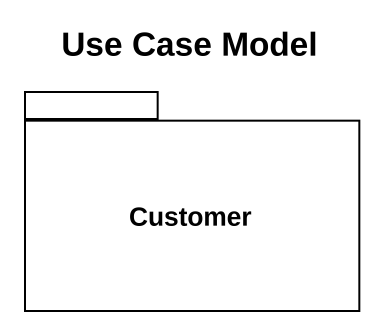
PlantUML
@startuml
title Use Case Model
package Customer {
}
@enduml
